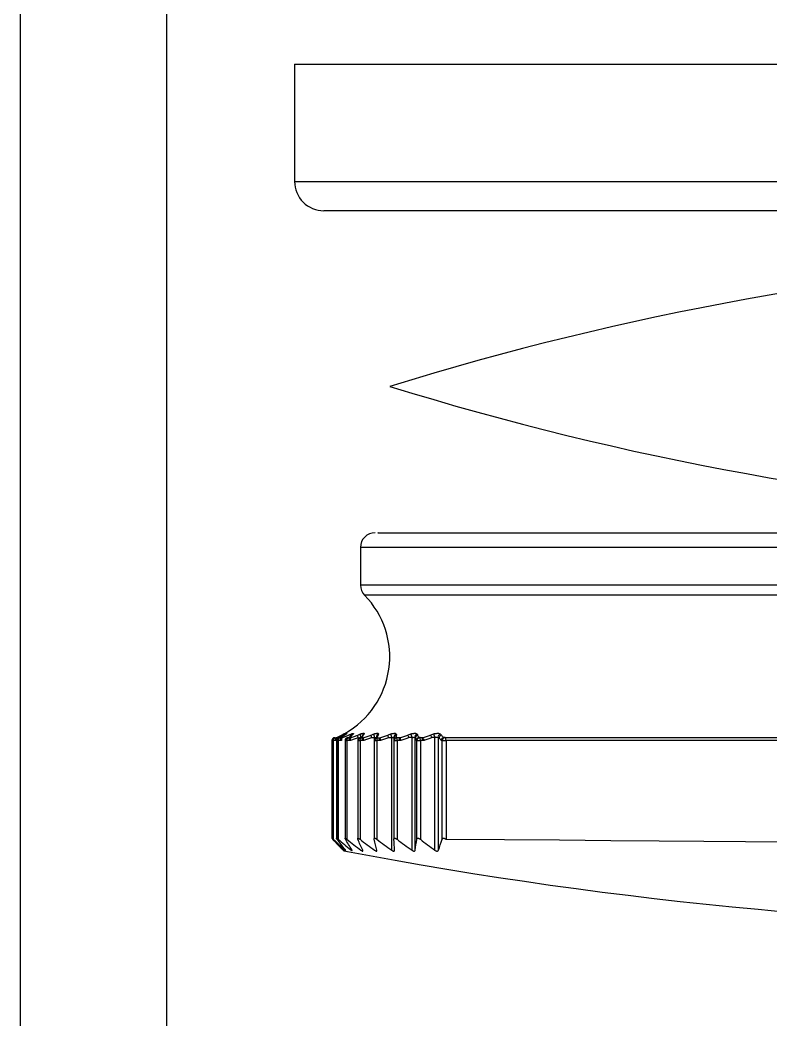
# Model space of a CAD drawing. Header units: inches. Extents: x 24920 to 61775, y 10942 to 38819.
# Drawn here: x 58741.68 to 58767.31, y 31155.7 to 31189.85 of the extents above; entities that cross this region are included whole.
import ezdxf

# ---------------------------------------------------------------- set-up
doc = ezdxf.new("R2010")
doc.units = ezdxf.units.IN
doc.header["$MEASUREMENT"] = 0
doc.layers.add('FF-FIXT', color=2, linetype='Continuous')

# ---------------------------------------------------------------- blocks, each defined once
blk = doc.blocks.new('A$C345957AA')
at = {"layer": 'FF-FIXT'}
for p, q in [((-170, -95), (170, -95)), ((-175, -100), (175, -100))]:
    blk.add_line(p, q, dxfattribs=at)
blk = doc.blocks.new('sgg')
at = {"layer": 'FF-FIXT', "color": 8, "ltscale": 3}
for p, q in [((58751.063, 31012.838), (58789.434, 31012.839)), ((58751.063, 31012.838), (58751.063, 31008.838)), ((58751.063, 31008.838), (58781.223, 31008.838)), ((58782.557, 30996.343), (58753.314, 30996.342)), ((58753.314, 30996.342), (58753.314, 30995.056)), ((58782.509, 30995.056), (58753.314, 30995.056)), ((58782.477, 30994.706), (58753.457, 30994.706)), ((58752.796, 30989.949), (58752.771, 30989.947)), ((58752.338, 30989.742), (58752.338, 30986.408)), ((58752.338, 30989.742), (58752.346, 30989.742)), ((58752.346, 30989.742), (58752.346, 30986.409)), ((58752.346, 30989.742), (58752.346, 30989.742)), ((58752.386, 30989.742), (58752.346, 30989.742)), ((58752.386, 30989.742), (58752.386, 30986.373)), ((58752.447, 30989.742), (58752.386, 30989.742)), ((58752.432, 30989.842), (58752.438, 30989.842)), ((58752.438, 30989.842), (58752.446, 30989.842)), ((58752.446, 30989.842), (58752.485, 30989.842)), ((58752.493, 30989.742), (58752.493, 30986.406)), ((58752.493, 30989.742), (58752.502, 30989.742)), ((58752.502, 30989.742), (58752.554, 30989.742)), ((58752.502, 30989.742), (58752.502, 30986.408)), ((58752.507, 30989.842), (58752.51, 30989.842)), ((58752.554, 30989.742), (58752.554, 30986.373)), ((58752.621, 30989.742), (58752.554, 30989.742)), ((58752.601, 30989.842), (58752.668, 30989.842)), ((58752.668, 30989.842), (58752.677, 30989.842)), ((58752.788, 30989.742), (58752.788, 30986.401)), ((58752.788, 30989.742), (58752.853, 30989.742)), ((58752.853, 30989.742), (58752.853, 30986.373)), ((58752.924, 30989.742), (58752.853, 30989.742)), ((58752.888, 30989.842), (58752.879, 30989.842)), ((58752.888, 30989.842), (58752.959, 30989.842)), ((58752.959, 30989.842), (58752.972, 30989.842)), ((58753.22, 30989.742), (58753.22, 30986.395)), ((58753.22, 30989.742), (58753.299, 30989.742)), ((58753.299, 30989.742), (58753.299, 30986.373)), ((58753.374, 30989.742), (58753.299, 30989.742)), ((58753.32, 30989.842), (58753.31, 30989.842)), ((58753.32, 30989.842), (58753.394, 30989.842)), ((58753.394, 30989.842), (58753.412, 30989.842)), ((58753.798, 30989.842), (58753.69, 30989.842)), ((58753.78, 30989.742), (58753.781, 30986.386)), ((58753.78, 30989.742), (58753.785, 30989.742)), ((58753.785, 30989.742), (58753.874, 30989.742)), ((58753.798, 30989.787), (58753.798, 30989.842)), ((58753.873, 30989.842), (58753.894, 30989.842)), ((58753.874, 30989.742), (58753.874, 30986.373)), ((58753.95, 30989.742), (58753.874, 30989.742)), ((58753.88, 30989.842), (58753.956, 30989.842)), ((58753.956, 30989.842), (58753.978, 30989.842)), ((58754.384, 30989.842), (58754.273, 30989.842)), ((58754.384, 30985.997), (58754.384, 30989.842)), ((58754.458, 30989.743), (58754.458, 30986.376)), ((58754.458, 30989.743), (58754.466, 30989.743)), ((58754.466, 30989.743), (58754.566, 30989.743)), ((58754.471, 30989.842), (58754.47, 30989.886)), ((58754.473, 30989.843), (58754.477, 30989.843)), ((58754.536, 30989.843), (58754.561, 30989.843)), ((58754.558, 30989.843), (58754.634, 30989.843)), ((58754.566, 30989.743), (58754.566, 30986.373)), ((58754.642, 30989.743), (58754.566, 30989.743)), ((58754.634, 30989.843), (58754.659, 30989.843)), ((58755.075, 30989.843), (58754.964, 30989.843)), ((58755.075, 30985.997), (58755.075, 30989.843)), ((58755.195, 30989.843), (58755.183, 30989.843)), ((58755.183, 30985.997), (58755.183, 30989.843)), ((58755.238, 30989.743), (58755.229, 30989.743)), ((58755.238, 30989.743), (58755.36, 30989.743)), ((58755.238, 30986.373), (58755.238, 30989.743)), ((58755.353, 30989.843), (58755.271, 30989.843)), ((58755.292, 30989.835), (58755.322, 30989.843)), ((58755.3, 30989.843), (58755.329, 30989.843)), ((58755.329, 30989.843), (58755.411, 30989.843)), ((58755.329, 30989.843), (58755.337, 30989.843)), ((58755.337, 30989.843), (58755.411, 30989.843)), ((58755.36, 30989.743), (58755.36, 30986.373)), ((58755.434, 30989.743), (58755.36, 30989.743)), ((58755.411, 30989.843), (58755.44, 30989.843)), ((58755.857, 30989.843), (58755.749, 30989.843)), ((58755.857, 30985.997), (58755.857, 30989.843)), ((58756.004, 30989.843), (58755.976, 30989.843)), ((58755.976, 30985.997), (58755.976, 30989.843)), ((58756.105, 30989.743), (58756.086, 30989.743)), ((58756.105, 30989.743), (58756.239, 30989.743)), ((58756.105, 30986.373), (58756.105, 30989.743)), ((58756.209, 30989.843), (58756.119, 30989.843)), ((58756.147, 30989.835), (58756.175, 30989.843)), ((58756.151, 30989.843), (58756.183, 30989.843)), ((58756.183, 30989.843), (58778.143, 30989.843)), ((58756.183, 30989.843), (58756.202, 30989.843)), ((58756.202, 30989.843), (58778.143, 30989.843)), ((58756.239, 30989.743), (58756.239, 30986.373)), ((58778.18, 30989.743), (58756.239, 30989.743)), ((58752.775, 30986.014), (58752.775, 30986.041)), ((58752.981, 30986.014), (58752.981, 30986.08))]:
    blk.add_line(p, q, dxfattribs=at)
at = {"layer": 'FF-FIXT', "color": 8, "ltscale": 3, "flags": 128}
for points in [[(58752.386, 30989.742), (58752.387, 30989.762), (58752.391, 30989.781), (58752.396, 30989.798), (58752.404, 30989.813), (58752.413, 30989.826), (58752.423, 30989.835), (58752.434, 30989.841), (58752.446, 30989.842)], [(58752.415, 30989.837), (58752.424, 30989.841), (58752.432, 30989.842)], [(58752.554, 30989.742), (58752.555, 30989.762), (58752.558, 30989.781), (58752.562, 30989.798), (58752.568, 30989.813), (58752.575, 30989.826), (58752.583, 30989.835), (58752.592, 30989.841), (58752.601, 30989.842)], [(58752.853, 30989.742), (58752.854, 30989.762), (58752.856, 30989.781), (58752.859, 30989.798), (58752.863, 30989.813), (58752.868, 30989.826), (58752.874, 30989.835), (58752.881, 30989.841), (58752.888, 30989.842)], [(58756.239, 30989.743), (58756.238, 30989.762), (58756.236, 30989.781), (58756.233, 30989.798), (58756.228, 30989.813), (58756.222, 30989.826), (58756.216, 30989.835), (58756.209, 30989.841), (58756.202, 30989.843)]]:
    blk.add_lwpolyline(points, dxfattribs=at)
at = {"layer": 'FF-FIXT', "color": 8, "ltscale": 3}
for centre, radius, start, end in [((58752.063, 31008.838), 1, 180.0012, 270.0012), ((58785.243, 30901.717), 104.79, 93.43509, 107.16692), ((58785.243, 31101.966), 104.796, 252.83399, 266.56492), ((58753.814, 30996.342), 0.5, 90.0012, 180.0012), ((58753.814, 30995.056), 0.5, 180.0012, 224.4165), ((58751.314, 30992.606), 3, 299.1956, 44.4165), ((58752.438, 30989.743), 0.0997, 93.3835, 180.0607), ((58752.598, 30989.746), 0.0962, 92.5371, 182.3309), ((58752.601, 30989.743), 0.1, 90.0297, 180.0282), ((58753.436, 30989.766), 0.139, 146.767, 189.9301), ((58753.882, 30989.743), 0.0999, 109.0129, 180.2801), ((58754.289, 30989.767), 0.415, 169.5753, 183.4435), ((58754.558, 30989.743), 0.1, 105.1372, 180.0214), ((58754.267, 30989.767), 0.3, 355.2616, 14.5012), ((58755.337, 30989.743), 0.0997, 90.1695, 180.1712), ((58755.234, 30989.766), 0.128, 349.356, 36.5515), ((58756.203, 30989.744), 0.0984, 90.9595, 180.9215), ((58780.699, 31132.802), 149.46, 259.22031, 270.18603)]:
    blk.add_arc(centre, radius, start, end, dxfattribs=at)
for points, knots in [([(58781.184, 31007.838), (58779.261, 31007.838), (58755.547, 31007.838), (58752.827, 31007.838), (58752.063, 31007.838), (58752.063, 31007.838)], [0, 0, 0, 0, 0.5, 0.5, 1, 1, 1, 1]), ([(58753.917, 30996.843), (58753.903, 30996.843), (58753.864, 30996.843), (58754.73, 30996.843), (58778.164, 30996.843), (58780.239, 30996.843), (58781.678, 30996.843), (58782.398, 30996.843)], [0, 0, 0, 0, 0.124168, 0.343126, 0.562084, 0.781042, 1, 1, 1, 1]), ([(58752.49, 30989.842), (58752.521, 30989.857), (58752.583, 30989.885), (58752.644, 30989.916), (58752.675, 30989.932)], [0, 0, 0, 0, 0.5, 1, 1, 1, 1]), ([(58752.678, 30989.932), (58752.648, 30989.916), (58752.588, 30989.885), (58752.527, 30989.857), (58752.496, 30989.842)], [0, 0, 0, 0, 0.5, 1, 1, 1, 1]), ([(58752.51, 30989.842), (58752.546, 30989.857), (58752.616, 30989.885), (58752.686, 30989.916), (58752.721, 30989.932)], [0, 0, 0, 0, 0.5, 1, 1, 1, 1]), ([(58752.783, 30989.932), (58752.757, 30989.916), (58752.707, 30989.885), (58752.656, 30989.857), (58752.63, 30989.842)], [0, 0, 0, 0, 0.5, 1, 1, 1, 1]), ([(58752.675, 30989.932), (58752.687, 30989.938), (58752.712, 30989.951), (58752.734, 30989.963), (58752.745, 30989.969)], [0, 0, 0, 0, 0.499997, 1, 1, 1, 1]), ([(58752.677, 30989.842), (58752.716, 30989.857), (58752.794, 30989.885), (58752.871, 30989.916), (58752.909, 30989.932)], [0, 0, 0, 0, 0.5, 1, 1, 1, 1]), ([(58752.747, 30989.969), (58752.736, 30989.963), (58752.714, 30989.951), (58752.69, 30989.938), (58752.678, 30989.932)], [0, 0, 0, 0, 0.500003, 1, 1, 1, 1]), ([(58752.721, 30989.932), (58752.711, 30989.926), (58752.704, 30989.913), (58752.699, 30989.88), (58752.701, 30989.86), (58752.706, 30989.842)], [0, 0, 0, 0, 0.5, 0.5, 1, 1, 1, 1]), ([(58752.721, 30989.932), (58752.732, 30989.937), (58752.754, 30989.947), (58752.775, 30989.956), (58752.785, 30989.961)], [0, 0, 0, 0, 0.499998, 1, 1, 1, 1]), ([(58752.745, 30989.969), (58752.751, 30989.973), (58752.763, 30989.98), (58752.776, 30989.987), (58752.783, 30989.991), (58752.787, 30989.993), (58752.78, 30989.989), (58752.758, 30989.976), (58752.747, 30989.969)], [0, 0, 0, 0, 0.125244, 0.250422, 0.37569, 0.50093, 0.750634, 1, 1, 1, 1]), ([(58752.827, 30989.961), (58752.82, 30989.956), (58752.806, 30989.947), (58752.79, 30989.937), (58752.783, 30989.932)], [0, 0, 0, 0, 0.500002, 1, 1, 1, 1]), ([(58752.785, 30989.961), (58752.795, 30989.965), (58752.813, 30989.974), (58752.832, 30989.981), (58752.848, 30989.986), (58752.854, 30989.985), (58752.847, 30989.976), (58752.836, 30989.967), (58752.83, 30989.963), (58752.827, 30989.961)], [0, 0, 0, 0, 0.141409, 0.282863, 0.424332, 0.645533, 0.866619, 0.933271, 1, 1, 1, 1]), ([(58752.838, 30989.984), (58752.833, 30989.98), (58752.822, 30989.974), (58752.809, 30989.961), (58752.803, 30989.951), (58752.8, 30989.946)], [0, 0, 0, 0, 0.349513, 0.721322, 1, 1, 1, 1]), ([(58752.909, 30989.932), (58752.921, 30989.937), (58752.946, 30989.947), (58752.969, 30989.956), (58752.981, 30989.961)], [0, 0, 0, 0, 0.499998, 1, 1, 1, 1]), ([(58753.029, 30989.932), (58753.009, 30989.916), (58752.97, 30989.885), (58752.93, 30989.857), (58752.91, 30989.842)], [0, 0, 0, 0, 0.5, 1, 1, 1, 1]), ([(58752.981, 30989.961), (58752.977, 30989.957), (58752.97, 30989.949), (58752.964, 30989.929), (58752.963, 30989.905), (58752.967, 30989.881), (58752.973, 30989.86), (58752.979, 30989.848), (58752.981, 30989.842)], [0, 0, 0, 0, 0.187343, 0.374881, 0.562185, 0.749644, 0.874993, 1, 1, 1, 1]), ([(58752.972, 30989.842), (58753.014, 30989.857), (58753.097, 30989.885), (58753.18, 30989.916), (58753.221, 30989.932)], [0, 0, 0, 0, 0.5, 1, 1, 1, 1]), ([(58753.029, 30989.932), (58753.013, 30989.926), (58752.999, 30989.914), (58752.982, 30989.881), (58752.98, 30989.861), (58752.983, 30989.842)], [0, 0, 0, 0, 0.5, 0.5, 1, 1, 1, 1]), ([(58752.981, 30989.961), (58752.991, 30989.965), (58753.012, 30989.974), (58753.037, 30989.981), (58753.059, 30989.986), (58753.074, 30989.985), (58753.074, 30989.976), (58753.068, 30989.967), (58753.064, 30989.963), (58753.062, 30989.961)], [0, 0, 0, 0, 0.141409, 0.282863, 0.424332, 0.645533, 0.866619, 0.933271, 1, 1, 1, 1]), ([(58753.062, 30989.961), (58753.057, 30989.956), (58753.047, 30989.947), (58753.035, 30989.937), (58753.029, 30989.932)], [0, 0, 0, 0, 0.500002, 1, 1, 1, 1]), ([(58753.221, 30989.932), (58753.216, 30989.926), (58753.214, 30989.913), (58753.217, 30989.879), (58753.222, 30989.86), (58753.228, 30989.842)], [0, 0, 0, 0, 0.5, 0.5, 1, 1, 1, 1]), ([(58753.221, 30989.932), (58753.238, 30989.938), (58753.271, 30989.951), (58753.304, 30989.963), (58753.32, 30989.969)], [0, 0, 0, 0, 0.499997, 1, 1, 1, 1]), ([(58753.32, 30989.969), (58753.317, 30989.965), (58753.311, 30989.956), (58753.308, 30989.934), (58753.309, 30989.908), (58753.315, 30989.883), (58753.323, 30989.86), (58753.329, 30989.848), (58753.331, 30989.842)], [0, 0, 0, 0, 0.187319, 0.374876, 0.562147, 0.749607, 0.875012, 1, 1, 1, 1]), ([(58753.32, 30989.969), (58753.33, 30989.973), (58753.349, 30989.98), (58753.375, 30989.987), (58753.397, 30989.991), (58753.42, 30989.993), (58753.44, 30989.989), (58753.437, 30989.976), (58753.436, 30989.969)], [0, 0, 0, 0, 0.125244, 0.250422, 0.37569, 0.50093, 0.750634, 1, 1, 1, 1]), ([(58753.41, 30989.932), (58753.396, 30989.916), (58753.369, 30989.885), (58753.341, 30989.857), (58753.327, 30989.842)], [0, 0, 0, 0, 0.5, 1, 1, 1, 1]), ([(58753.41, 30989.932), (58753.393, 30989.926), (58753.377, 30989.914), (58753.357, 30989.881), (58753.353, 30989.861), (58753.355, 30989.842)], [0, 0, 0, 0, 0.5, 0.5, 1, 1, 1, 1]), ([(58753.436, 30989.969), (58753.415, 30989.961), (58753.394, 30989.942), (58753.376, 30989.892), (58753.38, 30989.863), (58753.391, 30989.842)], [0, 0, 0, 0, 0.5, 0.5, 1, 1, 1, 1]), ([(58753.436, 30989.969), (58753.432, 30989.963), (58753.425, 30989.951), (58753.415, 30989.938), (58753.41, 30989.932)], [0, 0, 0, 0, 0.500003, 1, 1, 1, 1]), ([(58753.412, 30989.842), (58753.455, 30989.857), (58753.543, 30989.885), (58753.629, 30989.916), (58753.672, 30989.932)], [0, 0, 0, 0, 0.5, 1, 1, 1, 1]), ([(58753.672, 30989.932), (58753.67, 30989.926), (58753.671, 30989.913), (58753.678, 30989.879), (58753.684, 30989.86), (58753.69, 30989.842)], [0, 0, 0, 0, 0.5, 0.5, 1, 1, 1, 1]), ([(58753.672, 30989.932), (58753.69, 30989.938), (58753.725, 30989.951), (58753.76, 30989.963), (58753.777, 30989.969)], [0, 0, 0, 0, 0.499997, 1, 1, 1, 1]), ([(58753.777, 30989.969), (58753.775, 30989.965), (58753.772, 30989.956), (58753.772, 30989.934), (58753.776, 30989.908), (58753.783, 30989.883), (58753.79, 30989.86), (58753.796, 30989.848), (58753.798, 30989.842)], [0, 0, 0, 0, 0.187319, 0.374876, 0.562147, 0.749607, 0.875012, 1, 1, 1, 1]), ([(58753.777, 30989.969), (58753.788, 30989.973), (58753.809, 30989.98), (58753.838, 30989.987), (58753.864, 30989.991), (58753.893, 30989.993), (58753.922, 30989.989), (58753.926, 30989.976), (58753.928, 30989.969)], [0, 0, 0, 0, 0.125244, 0.250422, 0.37569, 0.50093, 0.750634, 1, 1, 1, 1]), ([(58753.917, 30989.932), (58753.899, 30989.926), (58753.882, 30989.914), (58753.859, 30989.881), (58753.854, 30989.861), (58753.856, 30989.842)], [0, 0, 0, 0, 0.5, 0.5, 1, 1, 1, 1]), ([(58753.928, 30989.969), (58753.905, 30989.961), (58753.883, 30989.942), (58753.863, 30989.892), (58753.866, 30989.863), (58753.876, 30989.842)], [0, 0, 0, 0, 0.5, 0.5, 1, 1, 1, 1]), ([(58753.917, 30989.932), (58753.91, 30989.916), (58753.895, 30989.885), (58753.881, 30989.857), (58753.873, 30989.842)], [0, 0, 0, 0, 0.499999, 1, 1, 1, 1]), ([(58753.928, 30989.969), (58753.927, 30989.963), (58753.925, 30989.951), (58753.92, 30989.938), (58753.917, 30989.932)], [0, 0, 0, 0, 0.500003, 1, 1, 1, 1]), ([(58753.978, 30989.842), (58754.023, 30989.857), (58754.112, 30989.885), (58754.201, 30989.916), (58754.245, 30989.932)], [0, 0, 0, 0, 0.5, 1, 1, 1, 1]), ([(58754.245, 30989.932), (58754.263, 30989.938), (58754.299, 30989.951), (58754.335, 30989.963), (58754.353, 30989.969)], [0, 0, 0, 0, 0.499997, 1, 1, 1, 1]), ([(58754.245, 30989.932), (58754.246, 30989.926), (58754.249, 30989.913), (58754.26, 30989.879), (58754.267, 30989.86), (58754.273, 30989.842)], [0, 0, 0, 0, 0.5, 0.5, 1, 1, 1, 1]), ([(58754.353, 30989.969), (58754.353, 30989.965), (58754.352, 30989.956), (58754.355, 30989.934), (58754.361, 30989.908), (58754.369, 30989.883), (58754.376, 30989.86), (58754.381, 30989.848), (58754.384, 30989.842)], [0, 0, 0, 0, 0.187319, 0.374876, 0.562147, 0.749607, 0.875012, 1, 1, 1, 1]), ([(58754.353, 30989.969), (58754.364, 30989.973), (58754.387, 30989.98), (58754.418, 30989.987), (58754.448, 30989.991), (58754.482, 30989.993), (58754.519, 30989.989), (58754.529, 30989.976), (58754.535, 30989.969)], [0, 0, 0, 0, 0.125245, 0.250423, 0.375692, 0.500932, 0.750635, 1, 1, 1, 1]), ([(58754.535, 30989.969), (58754.512, 30989.961), (58754.49, 30989.942), (58754.467, 30989.892), (58754.468, 30989.863), (58754.477, 30989.842)], [0, 0, 0, 0, 0.5, 0.5, 1, 1, 1, 1]), ([(58754.541, 30989.932), (58754.522, 30989.926), (58754.504, 30989.914), (58754.479, 30989.881), (58754.473, 30989.861), (58754.473, 30989.842)], [0, 0, 0, 0, 0.5, 0.5, 1, 1, 1, 1]), ([(58754.535, 30989.969), (58754.537, 30989.963), (58754.541, 30989.951), (58754.541, 30989.938), (58754.541, 30989.932)], [0, 0, 0, 0, 0.5000034, 1, 1, 1, 1]), ([(58754.541, 30989.932), (58754.54, 30989.916), (58754.538, 30989.885), (58754.536, 30989.857), (58754.536, 30989.843)], [0, 0, 0, 0, 0.5, 1, 1, 1, 1]), ([(58754.659, 30989.843), (58754.704, 30989.857), (58754.793, 30989.885), (58754.882, 30989.916), (58754.926, 30989.932)], [0, 0, 0, 0, 0.5, 1, 1, 1, 1]), ([(58754.926, 30989.932), (58754.944, 30989.938), (58754.981, 30989.951), (58755.017, 30989.963), (58755.036, 30989.969)], [0, 0, 0, 0, 0.499997, 1, 1, 1, 1]), ([(58754.926, 30989.932), (58754.93, 30989.926), (58754.936, 30989.913), (58754.95, 30989.88), (58754.958, 30989.86), (58754.964, 30989.843)], [0, 0, 0, 0, 0.5, 0.5, 1, 1, 1, 1]), ([(58755.036, 30989.969), (58755.047, 30989.973), (58755.07, 30989.98), (58755.104, 30989.987), (58755.136, 30989.991), (58755.175, 30989.993), (58755.219, 30989.989), (58755.236, 30989.976), (58755.245, 30989.969)], [0, 0, 0, 0, 0.125244, 0.250422, 0.37569, 0.50093, 0.750634, 1, 1, 1, 1]), ([(58755.036, 30989.969), (58755.037, 30989.965), (58755.039, 30989.956), (58755.045, 30989.934), (58755.053, 30989.908), (58755.061, 30989.883), (58755.068, 30989.86), (58755.073, 30989.848), (58755.075, 30989.843)], [0, 0, 0, 0, 0.187319, 0.374876, 0.562147, 0.749607, 0.875012, 1, 1, 1, 1]), ([(58755.245, 30989.969), (58755.222, 30989.961), (58755.199, 30989.942), (58755.175, 30989.892), (58755.175, 30989.863), (58755.183, 30989.843)], [0, 0, 0, 0, 0.5, 0.5, 1, 1, 1, 1]), ([(58755.266, 30989.932), (58755.248, 30989.926), (58755.229, 30989.914), (58755.202, 30989.881), (58755.195, 30989.861), (58755.195, 30989.843)], [0, 0, 0, 0, 0.5, 0.5, 1, 1, 1, 1]), ([(58755.245, 30989.969), (58755.249, 30989.963), (58755.258, 30989.951), (58755.264, 30989.938), (58755.266, 30989.932)], [0, 0, 0, 0, 0.500003, 1, 1, 1, 1]), ([(58755.266, 30989.932), (58755.272, 30989.916), (58755.283, 30989.885), (58755.295, 30989.857), (58755.3, 30989.843)], [0, 0, 0, 0, 0.4999995, 1, 1, 1, 1]), ([(58755.44, 30989.843), (58755.484, 30989.857), (58755.571, 30989.885), (58755.658, 30989.916), (58755.701, 30989.932)], [0, 0, 0, 0, 0.5, 1, 1, 1, 1]), ([(58755.701, 30989.932), (58755.719, 30989.938), (58755.755, 30989.951), (58755.792, 30989.963), (58755.81, 30989.969)], [0, 0, 0, 0, 0.499997, 1, 1, 1, 1]), ([(58755.701, 30989.932), (58755.708, 30989.926), (58755.717, 30989.913), (58755.734, 30989.88), (58755.743, 30989.86), (58755.749, 30989.843)], [0, 0, 0, 0, 0.5, 0.5, 1, 1, 1, 1]), ([(58755.81, 30989.969), (58755.822, 30989.973), (58755.845, 30989.98), (58755.88, 30989.987), (58755.914, 30989.991), (58755.957, 30989.993), (58756.007, 30989.989), (58756.03, 30989.976), (58756.042, 30989.969)], [0, 0, 0, 0, 0.125244, 0.250422, 0.37569, 0.50093, 0.750634, 1, 1, 1, 1]), ([(58755.81, 30989.969), (58755.812, 30989.965), (58755.817, 30989.956), (58755.826, 30989.934), (58755.836, 30989.908), (58755.844, 30989.883), (58755.851, 30989.86), (58755.855, 30989.848), (58755.857, 30989.843)], [0, 0, 0, 0, 0.187319, 0.374876, 0.562147, 0.749607, 0.875012, 1, 1, 1, 1]), ([(58756.042, 30989.969), (58756.02, 30989.961), (58755.997, 30989.942), (58755.971, 30989.892), (58755.97, 30989.863), (58755.976, 30989.843)], [0, 0, 0, 0, 0.5, 0.5, 1, 1, 1, 1]), ([(58756.079, 30989.932), (58756.061, 30989.926), (58756.042, 30989.914), (58756.014, 30989.881), (58756.006, 30989.861), (58756.004, 30989.843)], [0, 0, 0, 0, 0.5, 0.5, 1, 1, 1, 1]), ([(58756.042, 30989.969), (58756.049, 30989.963), (58756.063, 30989.951), (58756.074, 30989.938), (58756.079, 30989.932)], [0, 0, 0, 0, 0.500003, 1, 1, 1, 1]), ([(58756.079, 30989.932), (58756.091, 30989.916), (58756.115, 30989.885), (58756.139, 30989.857), (58756.151, 30989.843)], [0, 0, 0, 0, 0.5, 1, 1, 1, 1]), ([(58752.447, 30989.842), (58752.434, 30989.841), (58752.408, 30989.838), (58752.374, 30989.815), (58752.351, 30989.782), (58752.348, 30989.756), (58752.346, 30989.742)], [0, 0, 0, 0, 0.250071, 0.500134, 0.750138, 1, 1, 1, 1]), ([(58752.507, 30989.842), (58752.493, 30989.842), (58752.476, 30989.833), (58752.453, 30989.794), (58752.447, 30989.766), (58752.447, 30989.742)], [0, 0, 0, 0, 0.5, 0.5, 1, 1, 1, 1]), ([(58752.489, 30989.75), (58752.482, 30989.748), (58752.469, 30989.744), (58752.454, 30989.743), (58752.447, 30989.742)], [0, 0, 0, 0, 0.498577, 1, 1, 1, 1]), ([(58752.51, 30989.842), (58752.5, 30989.837), (58752.491, 30989.825), (58752.483, 30989.791), (58752.484, 30989.77), (58752.489, 30989.75)], [0, 0, 0, 0, 0.5, 0.5, 1, 1, 1, 1]), ([(58752.584, 30989.841), (58752.58, 30989.841), (58752.564, 30989.841), (58752.539, 30989.828), (58752.516, 30989.808), (58752.501, 30989.784), (58752.494, 30989.763), (58752.494, 30989.748), (58752.493, 30989.742)], [0, 0, 0, 0, 0.0843048, 0.3248253, 0.5491163, 0.7070528, 0.8827366, 1, 1, 1, 1]), ([(58752.593, 30989.842), (58752.595, 30989.842), (58752.6, 30989.842), (58752.601, 30989.842), (58752.601, 30989.842)], [0, 0, 0, 0, 0.5, 1, 1, 1, 1]), ([(58752.668, 30989.842), (58752.657, 30989.842), (58752.644, 30989.833), (58752.625, 30989.794), (58752.621, 30989.766), (58752.621, 30989.742)], [0, 0, 0, 0, 0.5, 0.5, 1, 1, 1, 1]), ([(58752.667, 30989.75), (58752.659, 30989.748), (58752.644, 30989.744), (58752.629, 30989.743), (58752.621, 30989.742)], [0, 0, 0, 0, 0.498596, 1, 1, 1, 1]), ([(58752.677, 30989.842), (58752.669, 30989.837), (58752.662, 30989.825), (58752.659, 30989.791), (58752.662, 30989.77), (58752.667, 30989.75)], [0, 0, 0, 0, 0.5, 0.5, 1, 1, 1, 1]), ([(58752.887, 30989.841), (58752.879, 30989.841), (58752.86, 30989.841), (58752.831, 30989.827), (58752.809, 30989.806), (58752.795, 30989.782), (58752.788, 30989.761), (58752.788, 30989.747), (58752.788, 30989.742)], [0, 0, 0, 0, 0.144576, 0.372076, 0.585335, 0.735624, 0.907103, 1, 1, 1, 1]), ([(58752.834, 30989.742), (58752.834, 30989.766), (58752.843, 30989.794), (58752.877, 30989.833), (58752.902, 30989.842), (58752.923, 30989.842)], [0, 0, 0, 0, 0.5, 0.5, 1, 1, 1, 1]), ([(58752.959, 30989.842), (58752.951, 30989.842), (58752.941, 30989.833), (58752.928, 30989.794), (58752.924, 30989.766), (58752.924, 30989.742)], [0, 0, 0, 0, 0.5, 0.5, 1, 1, 1, 1]), ([(58752.973, 30989.75), (58752.965, 30989.748), (58752.949, 30989.744), (58752.933, 30989.743), (58752.924, 30989.742)], [0, 0, 0, 0, 0.498577, 1, 1, 1, 1]), ([(58752.972, 30989.842), (58752.967, 30989.837), (58752.963, 30989.825), (58752.964, 30989.791), (58752.968, 30989.77), (58752.973, 30989.75)], [0, 0, 0, 0, 0.5, 0.5, 1, 1, 1, 1]), ([(58753.228, 30989.842), (58753.185, 30989.826), (58753.101, 30989.794), (58753.016, 30989.765), (58752.973, 30989.75)], [0, 0, 0, 0, 0.501585, 1, 1, 1, 1]), ([(58753.318, 30989.841), (58753.31, 30989.841), (58753.291, 30989.841), (58753.262, 30989.826), (58753.24, 30989.805), (58753.224, 30989.777), (58753.221, 30989.756), (58753.22, 30989.742)], [0, 0, 0, 0, 0.151677, 0.380625, 0.596414, 0.748674, 1, 1, 1, 1]), ([(58753.25, 30989.742), (58753.25, 30989.766), (58753.259, 30989.794), (58753.296, 30989.833), (58753.322, 30989.842), (58753.345, 30989.842)], [0, 0, 0, 0, 0.5, 0.5, 1, 1, 1, 1]), ([(58753.394, 30989.842), (58753.389, 30989.842), (58753.384, 30989.833), (58753.376, 30989.794), (58753.374, 30989.766), (58753.374, 30989.742)], [0, 0, 0, 0, 0.5, 0.5, 1, 1, 1, 1]), ([(58753.425, 30989.75), (58753.416, 30989.748), (58753.4, 30989.744), (58753.382, 30989.743), (58753.374, 30989.742)], [0, 0, 0, 0, 0.498577, 1, 1, 1, 1]), ([(58753.412, 30989.842), (58753.409, 30989.837), (58753.409, 30989.825), (58753.414, 30989.791), (58753.419, 30989.77), (58753.425, 30989.75)], [0, 0, 0, 0, 0.5, 0.5, 1, 1, 1, 1]), ([(58753.69, 30989.842), (58753.646, 30989.826), (58753.558, 30989.794), (58753.469, 30989.765), (58753.425, 30989.75)], [0, 0, 0, 0, 0.501585, 1, 1, 1, 1]), ([(58753.881, 30989.842), (58753.875, 30989.842), (58753.863, 30989.842), (58753.846, 30989.835), (58753.829, 30989.826), (58753.815, 30989.813), (58753.803, 30989.797), (58753.794, 30989.78), (58753.788, 30989.761), (58753.786, 30989.749), (58753.785, 30989.742)], [0, 0, 0, 0, 0.12731, 0.25443, 0.38109, 0.507105, 0.632249, 0.756246, 0.878902, 1, 1, 1, 1]), ([(58753.796, 30989.742), (58753.796, 30989.766), (58753.806, 30989.794), (58753.844, 30989.833), (58753.871, 30989.842), (58753.894, 30989.842)], [0, 0, 0, 0, 0.5, 0.5, 1, 1, 1, 1]), ([(58753.796, 30989.742), (58753.798, 30989.743), (58753.801, 30989.744), (58753.804, 30989.748), (58753.806, 30989.75)], [0, 0, 0, 0, 0.5011414, 1, 1, 1, 1]), ([(58753.856, 30989.842), (58753.853, 30989.842), (58753.845, 30989.842), (58753.824, 30989.842), (58753.806, 30989.842), (58753.798, 30989.842)], [0, 0, 0, 0, 0.175411, 0.654905, 1, 1, 1, 1]), ([(58753.873, 30989.842), (58753.855, 30989.838), (58753.836, 30989.826), (58753.811, 30989.793), (58753.805, 30989.771), (58753.806, 30989.75)], [0, 0, 0, 0, 0.5, 0.5, 1, 1, 1, 1]), ([(58753.956, 30989.842), (58753.955, 30989.842), (58753.953, 30989.833), (58753.951, 30989.794), (58753.95, 30989.766), (58753.95, 30989.742)], [0, 0, 0, 0, 0.5, 0.5, 1, 1, 1, 1]), ([(58754.003, 30989.75), (58753.994, 30989.748), (58753.977, 30989.744), (58753.959, 30989.743), (58753.95, 30989.742)], [0, 0, 0, 0, 0.498577, 1, 1, 1, 1]), ([(58753.978, 30989.842), (58753.979, 30989.837), (58753.981, 30989.826), (58753.99, 30989.791), (58753.997, 30989.77), (58754.003, 30989.75)], [0, 0, 0, 0, 0.5, 0.5, 1, 1, 1, 1]), ([(58754.273, 30989.842), (58754.228, 30989.826), (58754.139, 30989.794), (58754.048, 30989.765), (58754.003, 30989.75)], [0, 0, 0, 0, 0.501585, 1, 1, 1, 1]), ([(58754.471, 30989.842), (58754.468, 30989.842), (58754.461, 30989.842), (58754.438, 30989.842), (58754.411, 30989.842), (58754.392, 30989.843), (58754.384, 30989.843)], [0, 0, 0, 0, 0.225523, 0.51027, 0.794982, 1, 1, 1, 1]), ([(58754.461, 30989.743), (58754.461, 30989.766), (58754.471, 30989.794), (58754.51, 30989.833), (58754.537, 30989.843), (58754.561, 30989.843)], [0, 0, 0, 0, 0.5, 0.5, 1, 1, 1, 1]), ([(58754.461, 30989.743), (58754.461, 30989.743), (58754.462, 30989.744), (58754.462, 30989.748), (58754.463, 30989.75)], [0, 0, 0, 0, 0.501141, 1, 1, 1, 1]), ([(58754.463, 30989.75), (58754.465, 30989.765), (58754.468, 30989.794), (58754.471, 30989.826), (58754.473, 30989.842)], [0, 0, 0, 0, 0.498413, 1, 1, 1, 1]), ([(58754.536, 30989.843), (58754.517, 30989.838), (58754.497, 30989.826), (58754.47, 30989.793), (58754.463, 30989.771), (58754.463, 30989.75)], [0, 0, 0, 0, 0.5, 0.5, 1, 1, 1, 1]), ([(58754.559, 30989.842), (58754.553, 30989.842), (58754.541, 30989.842), (58754.525, 30989.835), (58754.509, 30989.826), (58754.495, 30989.813), (58754.484, 30989.797), (58754.475, 30989.78), (58754.469, 30989.761), (58754.467, 30989.749), (58754.466, 30989.743)], [0, 0, 0, 0, 0.128219, 0.256131, 0.383478, 0.509849, 0.635025, 0.758626, 0.880414, 1, 1, 1, 1]), ([(58754.634, 30989.843), (58754.636, 30989.843), (58754.638, 30989.833), (58754.641, 30989.794), (58754.642, 30989.766), (58754.642, 30989.743)], [0, 0, 0, 0, 0.5, 0.5, 1, 1, 1, 1]), ([(58754.694, 30989.75), (58754.686, 30989.748), (58754.669, 30989.744), (58754.651, 30989.743), (58754.642, 30989.743)], [0, 0, 0, 0, 0.498577, 1, 1, 1, 1]), ([(58754.659, 30989.843), (58754.662, 30989.837), (58754.668, 30989.826), (58754.681, 30989.791), (58754.688, 30989.77), (58754.694, 30989.75)], [0, 0, 0, 0, 0.5, 0.5, 1, 1, 1, 1]), ([(58754.964, 30989.843), (58754.919, 30989.826), (58754.83, 30989.794), (58754.739, 30989.765), (58754.694, 30989.75)], [0, 0, 0, 0, 0.501585, 1, 1, 1, 1]), ([(58755.183, 30989.843), (58755.182, 30989.843), (58755.179, 30989.843), (58755.175, 30989.843), (58755.171, 30989.843), (58755.165, 30989.843), (58755.157, 30989.843), (58755.15, 30989.843), (58755.14, 30989.843), (58755.131, 30989.843), (58755.121, 30989.843), (58755.11, 30989.842), (58755.099, 30989.843), (58755.091, 30989.843), (58755.083, 30989.843), (58755.075, 30989.843)], [0, 0, 0, 0, 0.0000293073, 0.0000293073, 0.0000293073, 0.0000629551, 0.0000629551, 0.0000629551, 0.0000966479, 0.0000966479, 0.0000966479, 0.0001303408, 0.0001303408, 0.0001303408, 0.0001544286, 0.0001544286, 0.0001544286, 0.0001544286]), ([(58755.224, 30989.75), (58755.219, 30989.765), (58755.209, 30989.794), (58755.199, 30989.826), (58755.195, 30989.843)], [0, 0, 0, 0, 0.498416, 1, 1, 1, 1]), ([(58755.3, 30989.843), (58755.282, 30989.838), (58755.262, 30989.826), (58755.233, 30989.793), (58755.225, 30989.771), (58755.224, 30989.75)], [0, 0, 0, 0, 0.5, 0.5, 1, 1, 1, 1]), ([(58755.229, 30989.743), (58755.229, 30989.743), (58755.227, 30989.744), (58755.225, 30989.748), (58755.224, 30989.75)], [0, 0, 0, 0, 0.5011414, 1, 1, 1, 1]), ([(58755.229, 30989.743), (58755.229, 30989.766), (58755.239, 30989.794), (58755.278, 30989.833), (58755.305, 30989.843), (58755.329, 30989.843)], [0, 0, 0, 0, 0.5, 0.5, 1, 1, 1, 1]), ([(58755.411, 30989.843), (58755.417, 30989.843), (58755.423, 30989.833), (58755.432, 30989.794), (58755.434, 30989.766), (58755.434, 30989.743)], [0, 0, 0, 0, 0.5, 0.5, 1, 1, 1, 1]), ([(58755.485, 30989.75), (58755.477, 30989.748), (58755.46, 30989.744), (58755.443, 30989.743), (58755.434, 30989.743)], [0, 0, 0, 0, 0.4985774, 1, 1, 1, 1]), ([(58755.44, 30989.843), (58755.446, 30989.837), (58755.454, 30989.826), (58755.471, 30989.791), (58755.479, 30989.77), (58755.485, 30989.75)], [0, 0, 0, 0, 0.5, 0.5, 1, 1, 1, 1]), ([(58755.749, 30989.843), (58755.705, 30989.826), (58755.618, 30989.794), (58755.529, 30989.765), (58755.485, 30989.75)], [0, 0, 0, 0, 0.501585, 1, 1, 1, 1]), ([(58755.976, 30989.843), (58755.974, 30989.843), (58755.97, 30989.843), (58755.965, 30989.843), (58755.959, 30989.843), (58755.952, 30989.843), (58755.943, 30989.843), (58755.934, 30989.843), (58755.924, 30989.843), (58755.914, 30989.843), (58755.903, 30989.843), (58755.892, 30989.843), (58755.881, 30989.843), (58755.873, 30989.843), (58755.864, 30989.843), (58755.857, 30989.843)], [0, 0, 0, 0, 0.0000293073, 0.0000293073, 0.0000293073, 0.0000629551, 0.0000629551, 0.0000629551, 0.0000966479, 0.0000966479, 0.0000966479, 0.0001303408, 0.0001303408, 0.0001303408, 0.0001544286, 0.0001544286, 0.0001544286, 0.0001544286]), ([(58756.073, 30989.75), (58756.061, 30989.765), (58756.038, 30989.794), (58756.016, 30989.826), (58756.004, 30989.843)], [0, 0, 0, 0, 0.498413, 1, 1, 1, 1]), ([(58756.151, 30989.843), (58756.133, 30989.838), (58756.113, 30989.826), (58756.083, 30989.793), (58756.074, 30989.771), (58756.073, 30989.75)], [0, 0, 0, 0, 0.5, 0.5, 1, 1, 1, 1]), ([(58756.086, 30989.743), (58756.084, 30989.743), (58756.079, 30989.744), (58756.075, 30989.748), (58756.073, 30989.75)], [0, 0, 0, 0, 0.501141, 1, 1, 1, 1]), ([(58756.086, 30989.743), (58756.086, 30989.766), (58756.095, 30989.794), (58756.133, 30989.833), (58756.16, 30989.843), (58756.183, 30989.843)], [0, 0, 0, 0, 0.5, 0.5, 1, 1, 1, 1]), ([(58752.339, 30986.408), (58752.339, 30986.408), (58752.339, 30986.408), (58752.345, 30986.399), (58752.355, 30986.387), (58752.364, 30986.377), (58752.367, 30986.373)], [0, 0, 0, 0, 0.1551191, 0.4227253, 0.8145846, 1, 1, 1, 1]), ([(58752.347, 30986.409), (58752.347, 30986.409), (58752.346, 30986.411), (58752.35, 30986.408), (58752.359, 30986.4), (58752.373, 30986.387), (58752.383, 30986.377), (58752.386, 30986.373)], [0, 0, 0, 0, 0.042241, 0.277308, 0.506219, 0.841404, 1, 1, 1, 1]), ([(58752.374, 30986.373), (58752.367, 30986.381), (58752.361, 30986.388), (58752.356, 30986.394), (58752.353, 30986.399), (58752.35, 30986.403), (58752.348, 30986.405)], [0, 0, 0, 0, 0.00003775499, 0.00003775499, 0.00003775499, 0.00006574673, 0.00006574673, 0.00006574673, 0.00006574673]), ([(58752.512, 30986.373), (58752.507, 30986.381), (58752.502, 30986.388), (58752.498, 30986.394), (58752.496, 30986.399), (58752.494, 30986.403), (58752.494, 30986.405), (58752.493, 30986.408), (58752.494, 30986.409), (58752.495, 30986.409), (58752.497, 30986.41), (58752.499, 30986.409), (58752.502, 30986.408)], [0, 0, 0, 0, 0.000037755, 0.000037755, 0.000037755, 0.0000657467, 0.0000657467, 0.0000657467, 0.0000895473, 0.0000895473, 0.0000895473, 0.0001117356, 0.0001117356, 0.0001117356, 0.0001117356]), ([(58752.502, 30986.408), (58752.502, 30986.409), (58752.503, 30986.41), (58752.506, 30986.409), (58752.508, 30986.409), (58752.511, 30986.407), (58752.515, 30986.405), (58752.519, 30986.402), (58752.523, 30986.399), (58752.528, 30986.395), (58752.536, 30986.389), (58752.545, 30986.382), (58752.554, 30986.373)], [0, 0, 0, 0, 0.0000240602, 0.0000240602, 0.0000240602, 0.0000480886, 0.0000480886, 0.0000480886, 0.0000721723, 0.0000721723, 0.0000721723, 0.0001119387, 0.0001119387, 0.0001119387, 0.0001119387]), ([(58752.799, 30986.373), (58752.794, 30986.381), (58752.791, 30986.388), (58752.789, 30986.394), (58752.788, 30986.399), (58752.787, 30986.403), (58752.788, 30986.405), (58752.789, 30986.408), (58752.791, 30986.409), (58752.793, 30986.409), (58752.796, 30986.41), (58752.799, 30986.409), (58752.803, 30986.407), (58752.808, 30986.406), (58752.812, 30986.403), (58752.817, 30986.4), (58752.825, 30986.395), (58752.833, 30986.389), (58752.841, 30986.383), (58752.845, 30986.38), (58752.849, 30986.377), (58752.853, 30986.373)], [0, 0, 0, 0, 0.000037755, 0.000037755, 0.000037755, 0.0000657467, 0.0000657467, 0.0000657467, 0.0000895473, 0.0000895473, 0.0000895473, 0.0001134069, 0.0001134069, 0.0001134069, 0.0001365653, 0.0001365653, 0.0001365653, 0.0001706438, 0.0001706438, 0.0001706438, 0.000186607, 0.000186607, 0.000186607, 0.000186607]), ([(58753.225, 30986.373), (58753.222, 30986.381), (58753.22, 30986.388), (58753.22, 30986.394), (58753.22, 30986.399), (58753.221, 30986.403), (58753.223, 30986.405), (58753.225, 30986.408), (58753.227, 30986.409), (58753.231, 30986.409), (58753.235, 30986.41), (58753.239, 30986.409), (58753.244, 30986.407), (58753.249, 30986.406), (58753.255, 30986.403), (58753.261, 30986.4), (58753.269, 30986.395), (58753.278, 30986.389), (58753.287, 30986.383), (58753.291, 30986.38), (58753.295, 30986.377), (58753.299, 30986.373)], [0, 0, 0, 0, 0.000037755, 0.000037755, 0.000037755, 0.0000657467, 0.0000657467, 0.0000657467, 0.0000895473, 0.0000895473, 0.0000895473, 0.0001134069, 0.0001134069, 0.0001134069, 0.0001365653, 0.0001365653, 0.0001365653, 0.0001706438, 0.0001706438, 0.0001706438, 0.000186607, 0.000186607, 0.000186607, 0.000186607]), ([(58753.782, 30986.373), (58753.78, 30986.381), (58753.78, 30986.388), (58753.781, 30986.395), (58753.782, 30986.399), (58753.785, 30986.403), (58753.788, 30986.405), (58753.791, 30986.408), (58753.795, 30986.409), (58753.799, 30986.409), (58753.804, 30986.41), (58753.81, 30986.409), (58753.815, 30986.407), (58753.821, 30986.406), (58753.827, 30986.403), (58753.834, 30986.4), (58753.843, 30986.395), (58753.853, 30986.39), (58753.862, 30986.383), (58753.866, 30986.38), (58753.87, 30986.377), (58753.874, 30986.373)], [0, 0, 0, 0, 0.000037755, 0.000037755, 0.000037755, 0.0000657467, 0.0000657467, 0.0000657467, 0.0000895473, 0.0000895473, 0.0000895473, 0.0001134069, 0.0001134069, 0.0001134069, 0.0001365653, 0.0001365653, 0.0001365653, 0.0001706438, 0.0001706438, 0.0001706438, 0.000186607, 0.000186607, 0.000186607, 0.000186607]), ([(58754.458, 30986.373), (58754.458, 30986.381), (58754.459, 30986.389), (58754.462, 30986.395), (58754.464, 30986.399), (58754.467, 30986.403), (58754.472, 30986.405), (58754.476, 30986.408), (58754.481, 30986.409), (58754.486, 30986.409), (58754.492, 30986.41), (58754.498, 30986.409), (58754.505, 30986.407), (58754.511, 30986.406), (58754.518, 30986.403), (58754.524, 30986.4), (58754.534, 30986.395), (58754.544, 30986.39), (58754.553, 30986.383), (58754.558, 30986.38), (58754.562, 30986.377), (58754.566, 30986.373)], [0, 0, 0, 0, 0.000037755, 0.000037755, 0.000037755, 0.0000657467, 0.0000657467, 0.0000657467, 0.0000895473, 0.0000895473, 0.0000895473, 0.0001134069, 0.0001134069, 0.0001134069, 0.0001365653, 0.0001365653, 0.0001365653, 0.0001706438, 0.0001706438, 0.0001706438, 0.000186607, 0.000186607, 0.000186607, 0.000186607]), ([(58755.238, 30986.373), (58755.239, 30986.381), (58755.241, 30986.389), (58755.246, 30986.395), (58755.249, 30986.399), (58755.254, 30986.403), (58755.259, 30986.405), (58755.264, 30986.408), (58755.27, 30986.409), (58755.276, 30986.409), (58755.283, 30986.41), (58755.29, 30986.409), (58755.297, 30986.407), (58755.304, 30986.406), (58755.311, 30986.403), (58755.318, 30986.4), (58755.328, 30986.395), (58755.338, 30986.39), (58755.347, 30986.383), (58755.352, 30986.38), (58755.356, 30986.377), (58755.36, 30986.373)], [0, 0, 0, 0, 0.000037755, 0.000037755, 0.000037755, 0.0000657467, 0.0000657467, 0.0000657467, 0.0000895473, 0.0000895473, 0.0000895473, 0.0001134069, 0.0001134069, 0.0001134069, 0.0001365653, 0.0001365653, 0.0001365653, 0.0001706438, 0.0001706438, 0.0001706438, 0.000186607, 0.000186607, 0.000186607, 0.000186607]), ([(58756.105, 30986.373), (58756.108, 30986.381), (58756.112, 30986.389), (58756.118, 30986.395), (58756.122, 30986.399), (58756.128, 30986.403), (58756.134, 30986.405), (58756.14, 30986.408), (58756.146, 30986.409), (58756.153, 30986.409), (58756.16, 30986.41), (58756.168, 30986.409), (58756.175, 30986.407), (58756.183, 30986.406), (58756.19, 30986.403), (58756.197, 30986.4), (58756.208, 30986.395), (58756.218, 30986.39), (58756.227, 30986.383), (58756.231, 30986.38), (58756.235, 30986.377), (58756.239, 30986.373)], [0, 0, 0, 0, 0.000037755, 0.000037755, 0.000037755, 0.0000657467, 0.0000657467, 0.0000657467, 0.0000895473, 0.0000895473, 0.0000895473, 0.0001134069, 0.0001134069, 0.0001134069, 0.0001365653, 0.0001365653, 0.0001365653, 0.0001706438, 0.0001706438, 0.0001706438, 0.000186607, 0.000186607, 0.000186607, 0.000186607]), ([(58752.727, 30985.997), (58752.733, 30985.991), (58752.739, 30985.985), (58752.744, 30985.98), (58752.748, 30985.977), (58752.751, 30985.974), (58752.753, 30985.972)], [0, 0, 0, 0, 0.0000337382, 0.0000337382, 0.0000337382, 0.00006136056, 0.00006136056, 0.00006136056, 0.00006136056]), ([(58752.755, 30985.97), (58752.756, 30985.97), (58752.757, 30985.969), (58752.752, 30985.973), (58752.743, 30985.983), (58752.733, 30985.992), (58752.728, 30985.997)], [0, 0, 0, 0, 0.064585, 0.362269, 0.668998, 1, 1, 1, 1]), ([(58752.775, 30986.014), (58752.783, 30986.007), (58752.79, 30986.001), (58752.796, 30985.997), (58752.801, 30985.993), (58752.805, 30985.99), (58752.809, 30985.988), (58752.812, 30985.986), (58752.814, 30985.985), (58752.815, 30985.986), (58752.816, 30985.986), (58752.815, 30985.988), (58752.814, 30985.99), (58752.813, 30985.992), (58752.811, 30985.996), (58752.808, 30985.999), (58752.805, 30986.004), (58752.801, 30986.008), (58752.797, 30986.014)], [0, 0, 0, 0, 0.0000338569, 0.0000338569, 0.0000338569, 0.0000614833, 0.0000614833, 0.0000614833, 0.0000893569, 0.0000893569, 0.0000893569, 0.0001137913, 0.0001137913, 0.0001137913, 0.0001388793, 0.0001388793, 0.0001388793, 0.0001667421, 0.0001667421, 0.0001667421, 0.0001667421]), ([(58752.981, 30986.014), (58752.989, 30986.007), (58752.998, 30986.001), (58753.005, 30985.997), (58753.011, 30985.993), (58753.016, 30985.99), (58753.021, 30985.988), (58753.025, 30985.986), (58753.029, 30985.985), (58753.031, 30985.986), (58753.033, 30985.986), (58753.034, 30985.988), (58753.034, 30985.99), (58753.034, 30985.992), (58753.033, 30985.996), (58753.031, 30985.999), (58753.029, 30986.004), (58753.026, 30986.008), (58753.022, 30986.014)], [0, 0, 0, 0, 0.0000338569, 0.0000338569, 0.0000338569, 0.0000614833, 0.0000614833, 0.0000614833, 0.0000893569, 0.0000893569, 0.0000893569, 0.0001137913, 0.0001137913, 0.0001137913, 0.0001388793, 0.0001388793, 0.0001388793, 0.0001667421, 0.0001667421, 0.0001667421, 0.0001667421]), ([(58753.332, 30985.997), (58753.34, 30985.991), (58753.349, 30985.985), (58753.357, 30985.98), (58753.364, 30985.977), (58753.37, 30985.974), (58753.376, 30985.972), (58753.381, 30985.97), (58753.386, 30985.969), (58753.39, 30985.97), (58753.393, 30985.97), (58753.395, 30985.972), (58753.396, 30985.974), (58753.397, 30985.976), (58753.397, 30985.979), (58753.396, 30985.983), (58753.396, 30985.987), (58753.394, 30985.992), (58753.391, 30985.997)], [0, 0, 0, 0, 0.0000337382, 0.0000337382, 0.0000337382, 0.0000613606, 0.0000613606, 0.0000613606, 0.0000892256, 0.0000892256, 0.0000892256, 0.0001137012, 0.0001137012, 0.0001137012, 0.0001388699, 0.0001388699, 0.0001388699, 0.0001659953, 0.0001659953, 0.0001659953, 0.0001659953]), ([(58753.798, 30985.997), (58753.808, 30985.991), (58753.817, 30985.985), (58753.826, 30985.98), (58753.833, 30985.977), (58753.841, 30985.974), (58753.847, 30985.972), (58753.854, 30985.97), (58753.86, 30985.969), (58753.864, 30985.97), (58753.868, 30985.97), (58753.872, 30985.972), (58753.874, 30985.974), (58753.876, 30985.976), (58753.877, 30985.979), (58753.878, 30985.983), (58753.878, 30985.987), (58753.877, 30985.992), (58753.876, 30985.997)], [0, 0, 0, 0, 0.0000337382, 0.0000337382, 0.0000337382, 0.0000613606, 0.0000613606, 0.0000613606, 0.0000892256, 0.0000892256, 0.0000892256, 0.0001137012, 0.0001137012, 0.0001137012, 0.0001388699, 0.0001388699, 0.0001388699, 0.0001659953, 0.0001659953, 0.0001659953, 0.0001659953]), ([(58754.384, 30985.997), (58754.393, 30985.991), (58754.403, 30985.985), (58754.412, 30985.98), (58754.42, 30985.977), (58754.428, 30985.974), (58754.436, 30985.972), (58754.443, 30985.97), (58754.45, 30985.969), (58754.456, 30985.97), (58754.461, 30985.97), (58754.465, 30985.972), (58754.468, 30985.974), (58754.472, 30985.976), (58754.474, 30985.979), (58754.476, 30985.983), (58754.477, 30985.987), (58754.478, 30985.992), (58754.478, 30985.997)], [0, 0, 0, 0, 0.0000337382, 0.0000337382, 0.0000337382, 0.0000613606, 0.0000613606, 0.0000613606, 0.0000892256, 0.0000892256, 0.0000892256, 0.0001137012, 0.0001137012, 0.0001137012, 0.0001388699, 0.0001388699, 0.0001388699, 0.0001659953, 0.0001659953, 0.0001659953, 0.0001659953]), ([(58755.075, 30985.997), (58755.084, 30985.991), (58755.094, 30985.985), (58755.104, 30985.98), (58755.112, 30985.977), (58755.121, 30985.974), (58755.129, 30985.972), (58755.137, 30985.97), (58755.145, 30985.969), (58755.151, 30985.97), (58755.157, 30985.97), (58755.163, 30985.972), (58755.167, 30985.974), (58755.171, 30985.976), (58755.175, 30985.979), (58755.177, 30985.983), (58755.18, 30985.987), (58755.182, 30985.992), (58755.183, 30985.997)], [0, 0, 0, 0, 0.0000337382, 0.0000337382, 0.0000337382, 0.0000613606, 0.0000613606, 0.0000613606, 0.0000892256, 0.0000892256, 0.0000892256, 0.0001137012, 0.0001137012, 0.0001137012, 0.0001388699, 0.0001388699, 0.0001388699, 0.0001659953, 0.0001659953, 0.0001659953, 0.0001659953]), ([(58755.857, 30985.997), (58755.866, 30985.991), (58755.876, 30985.985), (58755.886, 30985.98), (58755.894, 30985.977), (58755.903, 30985.974), (58755.912, 30985.972), (58755.92, 30985.97), (58755.929, 30985.969), (58755.936, 30985.97), (58755.943, 30985.97), (58755.949, 30985.972), (58755.955, 30985.974), (58755.96, 30985.976), (58755.964, 30985.979), (58755.968, 30985.983), (58755.972, 30985.987), (58755.975, 30985.992), (58755.976, 30985.997)], [0, 0, 0, 0, 0.0000337382, 0.0000337382, 0.0000337382, 0.0000613606, 0.0000613606, 0.0000613606, 0.0000892256, 0.0000892256, 0.0000892256, 0.0001137012, 0.0001137012, 0.0001137012, 0.0001388699, 0.0001388699, 0.0001388699, 0.0001659953, 0.0001659953, 0.0001659953, 0.0001659953])]:
    blk.add_open_spline(points, degree=3, knots=knots, dxfattribs=at)
for points in [[(58752.367, 30986.373), (58752.484, 30986.241), (58752.604, 30986.116), (58752.727, 30985.997)], [(58752.728, 30985.997), (58752.607, 30986.116), (58752.489, 30986.241), (58752.374, 30986.373)], [(58752.386, 30986.373), (58752.512, 30986.247), (58752.642, 30986.128), (58752.775, 30986.014)], [(58752.797, 30986.014), (58752.699, 30986.128), (58752.605, 30986.247), (58752.512, 30986.373)], [(58752.554, 30986.373), (58752.693, 30986.247), (58752.835, 30986.128), (58752.981, 30986.014)], [(58753.022, 30986.014), (58752.946, 30986.128), (58752.871, 30986.247), (58752.799, 30986.373)], [(58752.853, 30986.373), (58753.008, 30986.241), (58753.168, 30986.116), (58753.332, 30985.997)], [(58753.391, 30985.997), (58753.334, 30986.116), (58753.279, 30986.241), (58753.225, 30986.373)], [(58753.299, 30986.373), (58753.461, 30986.241), (58753.627, 30986.116), (58753.798, 30985.997)], [(58753.876, 30985.997), (58753.844, 30986.116), (58753.813, 30986.241), (58753.782, 30986.373)], [(58753.874, 30986.373), (58754.039, 30986.241), (58754.209, 30986.116), (58754.384, 30985.997)], [(58754.478, 30985.997), (58754.471, 30986.116), (58754.464, 30986.241), (58754.458, 30986.373)], [(58754.566, 30986.373), (58754.731, 30986.241), (58754.9, 30986.116), (58755.075, 30985.997)], [(58755.183, 30985.997), (58755.202, 30986.116), (58755.22, 30986.241), (58755.238, 30986.373)], [(58755.36, 30986.373), (58755.521, 30986.241), (58755.687, 30986.116), (58755.857, 30985.997)], [(58755.976, 30985.997), (58756.021, 30986.116), (58756.063, 30986.241), (58756.105, 30986.373)], [(58756.239, 30986.373), (58778.263, 30986.241), (58778.421, 30986.116), (58778.583, 30985.997)]]:
    blk.add_open_spline(points, degree=3, dxfattribs=at)
at = {"layer": 'FF-FIXT', "ltscale": 3, "rotation": 270.0012214616058}
blk.add_blockref('A$C345957AA', (58841.683, 31075.339), dxfattribs=at)

msp = doc.modelspace()

# ---------------------------------------------------------------- block references
msp.add_blockref('sgg', (0, 175.5))

doc.saveas('drawing.dxf')
